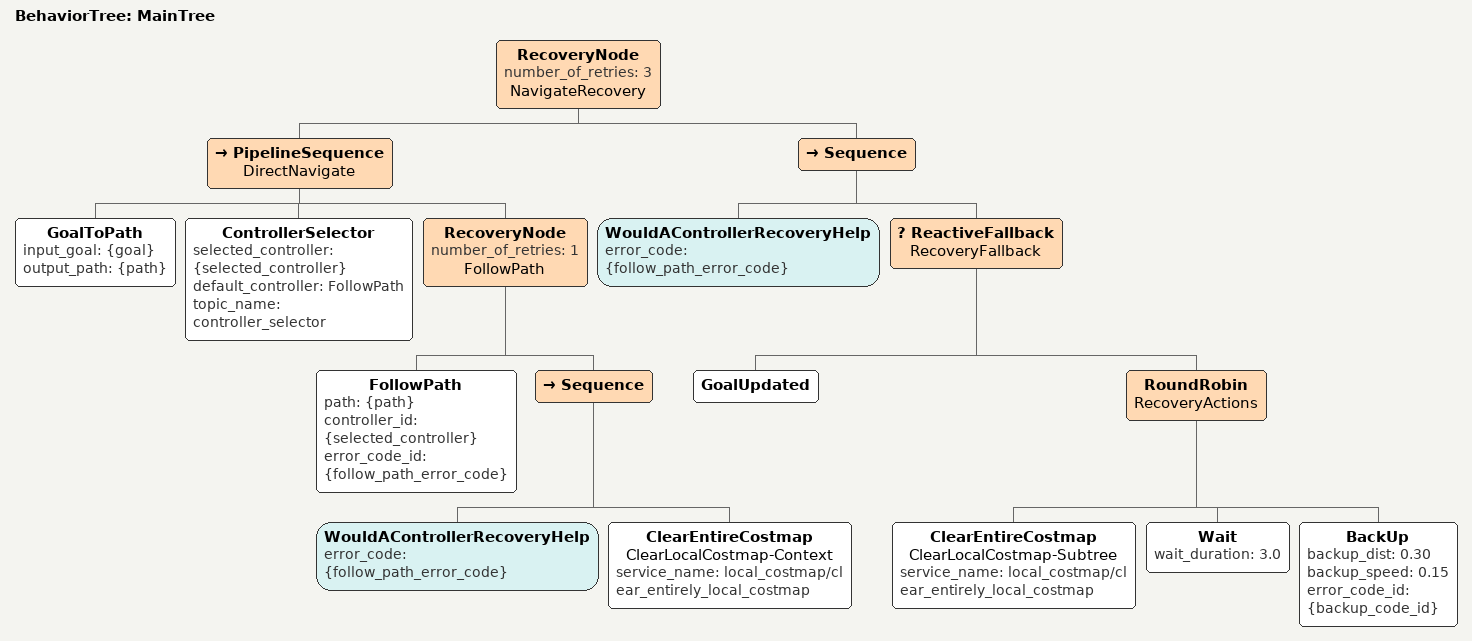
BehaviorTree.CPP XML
<root BTCPP_format="4" main_tree_to_execute="MainTree">
  <BehaviorTree ID="MainTree">
    <RecoveryNode number_of_retries="3" name="NavigateRecovery">
      <PipelineSequence name="DirectNavigate">
        <GoalToPath input_goal="{goal}" output_path="{path}"/>
        <ControllerSelector selected_controller="{selected_controller}" default_controller="FollowPath" topic_name="controller_selector"/>
        <RecoveryNode number_of_retries="1" name="FollowPath">
          <FollowPath path="{path}" controller_id="{selected_controller}" error_code_id="{follow_path_error_code}"/>
          <Sequence>
            <WouldAControllerRecoveryHelp error_code="{follow_path_error_code}"/>
            <ClearEntireCostmap name="ClearLocalCostmap-Context" service_name="local_costmap/clear_entirely_local_costmap"/>
          </Sequence>
        </RecoveryNode>
      </PipelineSequence>
      <Sequence>
        <WouldAControllerRecoveryHelp error_code="{follow_path_error_code}"/>
        <ReactiveFallback name="RecoveryFallback">
          <GoalUpdated/>
          <RoundRobin name="RecoveryActions">
            <ClearEntireCostmap name="ClearLocalCostmap-Subtree" service_name="local_costmap/clear_entirely_local_costmap"/>
            <Wait wait_duration="3.0"/>
            <BackUp backup_dist="0.30" backup_speed="0.15" error_code_id="{backup_code_id}"/>
          </RoundRobin>
        </ReactiveFallback>
      </Sequence>
    </RecoveryNode>
  </BehaviorTree>
</root>
